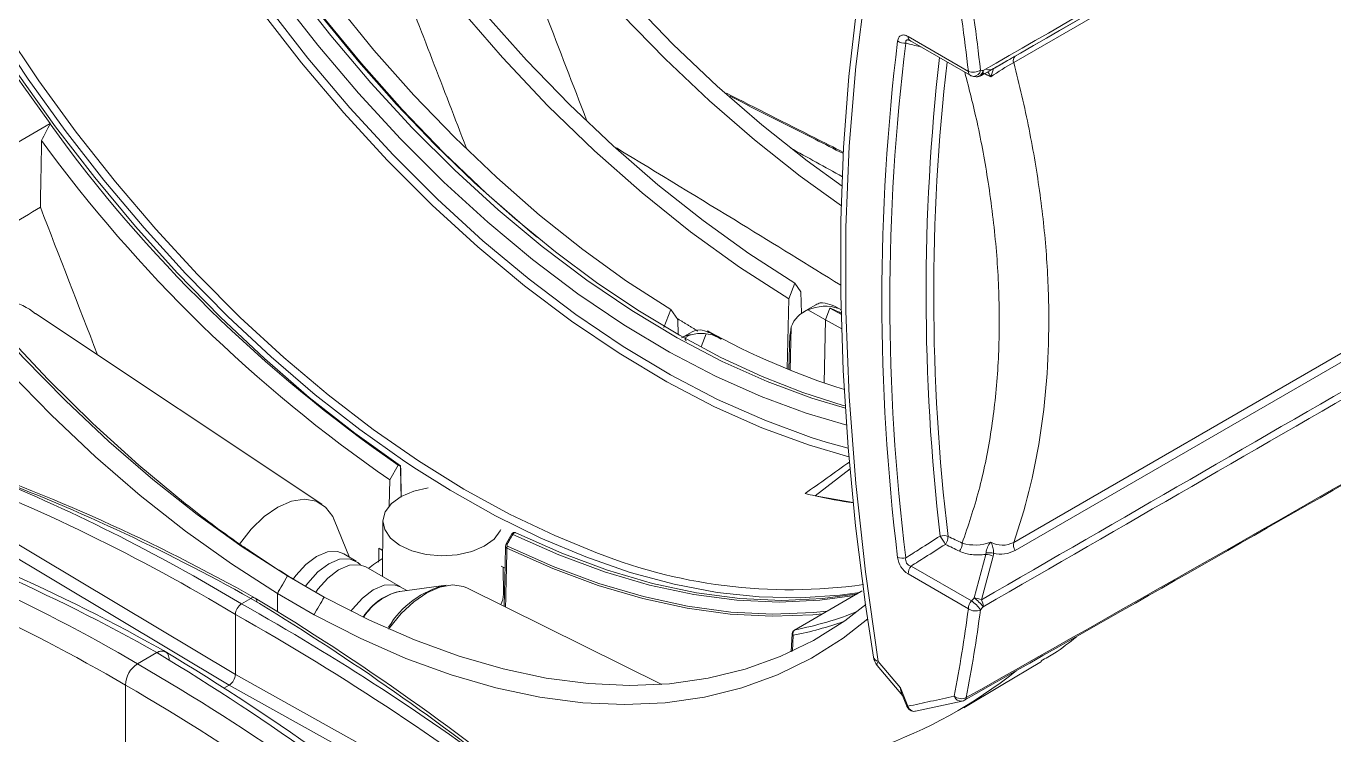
# Model space of a CAD drawing. Extents: x 9.3 to 87, y 1.1 to 68.8.
# Drawn here: x 57.249 to 61.788, y 48.694 to 51.154 of the extents above; entities that cross this region are included whole.
import ezdxf

# ---------------------------------------------------------------- set-up
doc = ezdxf.new("R2010")
doc.units = 0
doc.header["$MEASUREMENT"] = 0
doc.linetypes.add('SLD-Solid', pattern=[0])
doc.layers.add('OBJECT', color=7, linetype='CONTINUOUS')

msp = doc.modelspace()

# ---------------------------------------------------------------- linework, layer by layer
at = {"layer": 'OBJECT', "linetype": 'SLD-Solid', "lineweight": 15}
for p, q in [((61.9679, 51.792), (60.6818, 51.0495)), ((60.6766, 51.0276), (61.9627, 51.7701)), ((60.5193, 50.9968), (60.3101, 51.1176)), ((60.3164, 51.1038), (60.5255, 50.9831)), ((60.5368, 50.9793), (60.5459, 50.9781)), ((60.6052, 51.0053), (60.5647, 50.9819)), ((57.3326, 50.8154), (57.0898, 50.6753)), ((57.3326, 50.8141), (57.3326, 50.8154)), ((59.9171, 50.262), (59.8959, 50.2073)), ((59.9383, 50.2318), (59.9171, 50.262)), ((59.8959, 50.2073), (59.8904, 49.9639)), ((59.94, 50.1571), (59.9383, 50.2318)), ((58.2758, 49.4941), (57.2821, 50.1561)), ((59.4861, 50.1699), (59.4618, 50.1071)), ((59.5105, 50.1353), (59.4861, 50.1699)), ((59.9904, 50.1867), (59.9473, 50.1618)), ((59.9626, 50.1688), (60.0231, 50.1338)), ((60.0389, 50.1743), (60.0231, 50.1338)), ((60.0786, 50.1529), (60.0389, 50.1743)), ((60.0696, 50.1739), (60.0781, 50.169)), ((59.5117, 50.0836), (59.5105, 50.1353)), ((59.9044, 50.1099), (59.9011, 49.9595)), ((60.0231, 50.1338), (60.0183, 49.9155)), ((60.0801, 50.1033), (60.0231, 50.1338)), ((59.5521, 50.0885), (59.5237, 50.0721)), ((59.6093, 50.086), (59.5917, 50.0406)), ((59.8993, 50.0818), (59.8966, 49.9613)), ((61.9627, 50.1042), (60.6766, 49.3618)), ((60.6818, 49.3339), (61.9679, 50.0764)), ((60.1023, 49.6883), (60.0261, 49.7097)), ((58.5406, 49.63), (58.5112, 49.5791)), ((58.5481, 49.6256), (58.5406, 49.63)), ((60.1089, 49.6171), (59.9871, 49.5233)), ((57.9542, 48.8666), (56.7818, 49.5674)), ((56.8249, 49.5911), (57.9754, 48.9033)), ((58.5112, 49.5791), (58.5092, 49.4883)), ((60.12, 49.5006), (59.9871, 49.5233)), ((58.3715, 49.3098), (58.3185, 49.4395)), ((58.4874, 49.4356), (58.4854, 49.2434)), ((58.9349, 49.3914), (58.9162, 49.3589)), ((58.9482, 49.3952), (58.948, 49.3954)), ((58.3941, 49.2961), (58.3522, 49.3215)), ((60.5796, 49.32), (60.5391, 49.1687)), ((60.5647, 49.1623), (60.6052, 49.3135)), ((58.121, 49.1843), (58.1564, 49.2456)), ((58.1564, 49.2456), (58.2837, 49.1721)), ((58.5479, 49.2073), (58.4283, 49.2763)), ((58.898, 49.2795), (58.912, 49.2722)), ((58.9057, 49.1825), (58.9047, 49.2759)), ((60.3101, 49.2521), (60.5193, 49.1313)), ((60.5299, 49.1587), (60.3208, 49.2794)), ((58.7067, 49.2134), (58.5457, 49.1915)), ((58.5706, 49.1949), (58.5474, 49.2076)), ((59.4557, 48.8689), (58.7807, 49.2028)), ((57.9966, 49.1483), (58.0291, 49.1671)), ((57.9966, 49.1483), (58.0291, 49.1671)), ((58.121, 49.1843), (58.121, 49.1216)), ((58.121, 49.1216), (58.121, 49.1843)), ((58.121, 49.1843), (58.2483, 49.1108)), ((60.1486, 49.192), (59.9154, 49.0574)), ((60.1501, 49.1926), (59.917, 49.0579)), ((57.9754, 48.9033), (57.9754, 49.1116)), ((57.9754, 48.9033), (57.9754, 49.1116)), ((59.9079, 49.0451), (59.9048, 48.9823)), ((59.9117, 49.0394), (59.909, 48.9843)), ((57.636, 48.9401), (57.7031, 48.9789)), ((57.636, 48.9401), (57.7031, 48.9789)), ((60.2029, 48.9348), (60.2914, 48.8294)), ((60.2833, 48.8573), (60.2064, 48.9488)), ((59.1667, 48.2392), (57.9754, 48.9033)), ((57.5935, 48.3919), (57.5935, 48.8666)), ((57.5935, 48.3919), (57.5935, 48.8666)), ((57.9354, 48.8558), (57.9542, 48.8666)), ((57.9354, 48.8558), (57.9542, 48.8666)), ((57.9542, 48.8666), (59.1681, 48.1898)), ((60.2833, 48.8573), (60.3091, 48.7928)), ((60.2877, 48.8387), (60.3058, 48.7933)), ((60.3361, 48.7757), (60.4976, 48.8107))]:
    msp.add_line(p, q, dxfattribs=at)
at = {"layer": 'OBJECT', "linetype": 'SLD-Solid', "lineweight": 15, "flags": 128}
for points in [[(57.4148, 55.3338), (57.4056, 55.3173), (57.3434, 55.1916), (57.2903, 55.0563), (57.2466, 54.912), (57.2124, 54.7593), (57.1879, 54.5988), (57.1731, 54.4313), (57.1682, 54.2573), (57.1731, 54.0776), (57.1879, 53.893), (57.2124, 53.7042), (57.2466, 53.512), (57.2903, 53.3173), (57.3434, 53.1207), (57.4056, 52.9231), (57.4767, 52.7253), (57.5564, 52.5282), (57.6443, 52.3326), (57.7401, 52.1393), (57.8434, 51.949), (57.9537, 51.7626), (58.0707, 51.5808), (58.1937, 51.4044), (58.3224, 51.2341), (58.4562, 51.0706), (58.5945, 50.9147), (58.7367, 50.7668), (58.8823, 50.6278), (59.0307, 50.498), (59.1812, 50.3782), (59.3332, 50.2686), (59.4861, 50.1699)], [(56.2209, 53.8934), (56.2225, 53.793), (56.2334, 53.602), (56.2544, 53.4063), (56.2853, 53.2068), (56.326, 53.0042), (56.3764, 52.7994), (56.4363, 52.593), (56.5055, 52.3861), (56.5836, 52.1793), (56.6703, 51.9735), (56.7654, 51.7695), (56.8684, 51.5682), (56.9789, 51.3702), (57.0965, 51.1765), (57.2208, 50.9877), (57.3511, 50.8047), (57.4871, 50.6281), (57.6282, 50.4586), (57.7738, 50.297), (57.9233, 50.1438), (58.0761, 49.9997), (58.2317, 49.8652), (58.3895, 49.7409), (58.5487, 49.6273)], [(57.1435, 53.7253), (57.1466, 53.7046), (57.1815, 53.5089), (57.226, 53.3106), (57.2801, 53.1105), (57.3434, 52.9093), (57.4158, 52.708), (57.4969, 52.5074), (57.5865, 52.3082), (57.684, 52.1114), (57.7892, 51.9177), (57.9015, 51.7279), (58.0206, 51.5429), (58.1459, 51.3633), (58.2769, 51.19), (58.4131, 51.0236), (58.5539, 50.8649), (58.6988, 50.7145), (58.847, 50.5729), (58.9981, 50.4409), (59.0235, 50.4199)], [(58.0249, 53.5389), (58.0921, 53.3326), (58.1684, 53.1263), (58.2534, 52.9209), (58.3469, 52.7172), (58.4484, 52.5159), (58.5576, 52.318), (58.6739, 52.1242), (58.797, 51.9354), (58.9263, 51.7522), (59.0613, 51.5753), (59.2015, 51.4056), (59.3462, 51.2437), (59.495, 51.0903), (59.6472, 50.9459), (59.8022, 50.8112), (59.9594, 50.6867), (60.0811, 50.5983)], [(57.9774, 53.505), (58.0462, 53.2969), (58.1241, 53.089), (58.2108, 52.882), (58.3058, 52.6768), (58.4089, 52.4742), (58.5195, 52.2749), (58.6374, 52.0799), (58.7619, 51.8898), (58.8927, 51.7055), (59.0292, 51.5276), (59.1707, 51.3569), (59.3169, 51.194), (59.4671, 51.0397), (59.6206, 50.8944), (59.777, 50.7588), (59.9355, 50.6335), (60.0786, 50.5305)], [(57.6643, 53.3307), (57.7315, 53.1244), (57.8078, 52.9181), (57.8928, 52.7127), (57.9863, 52.509), (58.0878, 52.3077), (58.1969, 52.1098), (58.3133, 51.9161), (58.4364, 51.7272), (58.5657, 51.544), (58.7007, 51.3672), (58.8408, 51.1974), (58.9856, 51.0355), (59.1344, 50.8821), (59.2866, 50.7377), (59.4416, 50.603), (59.5988, 50.4785), (59.7575, 50.3646), (59.9171, 50.262)], [(58.604, 49.6159), (58.564, 49.6424), (58.4076, 49.7532), (58.2525, 49.8744), (58.0995, 50.0056), (57.9491, 50.1461), (57.8019, 50.2955), (57.6584, 50.4532), (57.5193, 50.6186), (57.385, 50.791), (57.2561, 50.9697), (57.133, 51.1542), (57.0163, 51.3436), (56.9064, 51.5372), (56.8037, 51.7343), (56.7087, 51.9341), (56.6217, 52.1359), (56.5429, 52.3387), (56.4729, 52.542), (56.4117, 52.7448)], [(56.4405, 52.744), (56.5022, 52.5404), (56.573, 52.3364), (56.6525, 52.1328), (56.7404, 51.9304), (56.8364, 51.73), (56.9401, 51.5324), (57.0511, 51.3385), (57.1689, 51.1488), (57.2932, 50.9643), (57.4233, 50.7856), (57.5587, 50.6135), (57.6991, 50.4485), (57.8437, 50.2915), (57.992, 50.1429), (58.1435, 50.0034), (58.2975, 49.8736), (58.4534, 49.7538), (58.6106, 49.6447), (58.7685, 49.5467), (58.9265, 49.46), (59.0839, 49.3852), (59.2039, 49.3359)], [(55.8512, 52.2464), (55.9206, 52.0398), (55.999, 51.8335), (56.0859, 51.6282), (56.181, 51.4247), (56.284, 51.2239), (56.3945, 51.0265), (56.512, 50.8332), (56.6361, 50.645), (56.7663, 50.4624), (56.902, 50.2862), (57.0428, 50.1172), (57.1881, 49.9559), (57.3373, 49.803), (57.4898, 49.6591), (57.6451, 49.5248), (57.8024, 49.4006), (57.9613, 49.2869), (58.121, 49.1843)], [(55.9219, 52.255), (55.9906, 52.0519), (56.068, 51.8491), (56.1537, 51.6473), (56.2476, 51.4473), (56.3491, 51.2499), (56.458, 51.0559), (56.5737, 50.8661), (56.6959, 50.6811), (56.824, 50.5017), (56.9576, 50.3286), (57.0961, 50.1625), (57.239, 50.004), (57.3857, 49.8538), (57.5357, 49.7124), (57.6884, 49.5804), (57.8431, 49.4582), (57.9993, 49.3465), (58.1564, 49.2456)], [(55.9303, 52.2607), (55.9941, 52.0731), (56.0757, 51.8592), (56.1666, 51.6465), (56.2663, 51.4359), (56.3744, 51.2283), (56.4905, 51.0244), (56.614, 50.8253), (56.7444, 50.6317), (56.8812, 50.4444), (57.0238, 50.2642), (57.1716, 50.092), (57.324, 49.9284), (57.4803, 49.7741), (57.6398, 49.6298), (57.802, 49.496)], [(58.3247, 51.7968), (58.4597, 51.5976), (58.6014, 51.4053), (58.7492, 51.2206), (58.9024, 51.0444), (59.0603, 50.8776), (59.2223, 50.7207), (59.3876, 50.5747), (59.5555, 50.44), (59.7251, 50.3174), (59.8959, 50.2073)], [(60.19, 51.5766), (60.1676, 51.4556), (60.1317, 51.2207), (60.1047, 50.9795), (60.0864, 50.7323), (60.077, 50.4794), (60.0764, 50.2213), (60.0847, 49.9583), (60.1018, 49.6909), (60.1277, 49.4196), (60.1624, 49.1446), (60.1896, 48.9638)], [(60.2064, 48.9488), (60.1618, 49.2599), (60.1282, 49.5666), (60.1058, 49.8683), (60.0946, 50.1643), (60.0946, 50.4542), (60.1058, 50.7374), (60.1282, 51.0132), (60.1618, 51.2811), (60.2064, 51.5406)], [(60.0934, 49.8274), (59.9755, 49.8627), (59.8211, 49.9199), (59.6652, 49.9897), (59.5085, 50.0719), (59.3517, 50.1661), (59.1955, 50.2718), (59.0404, 50.3887), (58.8873, 50.5162), (58.7367, 50.6538), (58.5893, 50.8009), (58.4458, 50.9568), (58.3067, 51.1208), (58.1727, 51.2924), (58.0444, 51.4706)], [(60.0926, 49.8354), (60.0852, 49.8374), (59.9452, 49.8821), (59.8034, 49.9377), (59.6603, 50.004), (59.5166, 50.0806), (59.3726, 50.1675), (59.2289, 50.2642), (59.0862, 50.3704), (58.9448, 50.4858), (58.8054, 50.6098), (58.6684, 50.7421), (58.5344, 50.8822), (58.4039, 51.0296), (58.2774, 51.1836), (58.1552, 51.3438), (58.0615, 51.4758)], [(60.097, 49.7688), (59.9567, 49.8099), (59.7999, 49.8677), (59.6416, 49.9384), (59.4825, 50.0217), (59.3232, 50.1172), (59.1644, 50.2246), (59.0069, 50.3433), (58.8514, 50.4728), (58.6984, 50.6126), (58.5488, 50.7621), (58.403, 50.9206), (58.2619, 51.0874), (58.1259, 51.2617), (57.9957, 51.4429)], [(60.105, 49.6592), (59.965, 49.7), (59.8022, 49.7596), (59.6378, 49.8327), (59.4725, 49.919), (59.307, 50.0181), (59.1421, 50.1295), (58.9786, 50.2528), (58.817, 50.3874), (58.6581, 50.5327), (58.5027, 50.6881), (58.3514, 50.8529), (58.2049, 51.0263), (58.0638, 51.2077), (57.9288, 51.3961)], [(60.0261, 49.7097), (59.974, 49.7261), (59.8124, 49.7854), (59.6492, 49.8581), (59.4851, 49.9438), (59.3208, 50.0422), (59.1572, 50.1529), (58.9948, 50.2752), (58.8344, 50.4088), (58.6767, 50.553), (58.5225, 50.7072), (58.3723, 50.8707), (58.2268, 51.0428), (58.0867, 51.2227), (57.9526, 51.4097)], [(60.3132, 51.1053), (60.3131, 51.1053), (60.3151, 51.1045), (60.3197, 51.1016)], [(60.1421, 49.1882), (60.0727, 49.1784), (59.9353, 49.169), (59.7933, 49.1723), (59.6474, 49.1882), (59.4981, 49.2167), (59.346, 49.2577), (59.1916, 49.311), (59.0357, 49.3764), (58.8787, 49.4536), (58.7212, 49.5424), (58.604, 49.6159)], [(58.645, 49.5512), (58.5947, 49.5398), (58.5511, 49.5213), (58.5172, 49.4968), (58.4955, 49.4681), (58.4874, 49.4371), (58.4935, 49.406), (58.5133, 49.3768), (58.5455, 49.3516)], [(57.99, 49.3557), (58.0306, 49.4078), (58.0758, 49.4514), (58.1232, 49.4842), (58.1705, 49.5046), (58.2152, 49.5115), (58.2552, 49.5046), (58.2883, 49.4842), (58.313, 49.4514), (58.3185, 49.4395)], [(58.3194, 49.4371), (58.313, 49.4514), (58.2883, 49.4842), (58.2552, 49.5046), (58.2152, 49.5115), (58.1705, 49.5046), (58.1232, 49.4843), (58.0758, 49.4514), (58.0306, 49.4079), (57.99, 49.3557)], [(58.5455, 49.3516), (58.5879, 49.3321), (58.6376, 49.3196), (58.6913, 49.3149), (58.7452, 49.3184), (58.7957, 49.3298), (58.8393, 49.3484), (58.8732, 49.3729), (58.8949, 49.4016), (58.8969, 49.4059)], [(58.9382, 49.3895), (58.937, 49.3902), (58.9361, 49.3907), (58.9354, 49.3911), (58.935, 49.3913), (58.9349, 49.3914)], [(58.948, 49.3954), (58.9471, 49.3957), (58.9458, 49.3958), (58.9444, 49.3955), (58.943, 49.3948), (58.9417, 49.3939), (58.9404, 49.3926), (58.9392, 49.3912), (58.9382, 49.3895)], [(60.124, 49.1778), (60.0037, 49.1609), (59.8622, 49.1543), (59.7161, 49.1608), (59.566, 49.1806), (59.4126, 49.2135), (59.2564, 49.2595), (59.098, 49.3182), (58.9382, 49.3895)], [(58.9482, 49.3952), (59.108, 49.3239), (59.2664, 49.2652), (59.4226, 49.2193), (59.576, 49.1864), (59.7261, 49.1666), (59.8722, 49.16), (60.0137, 49.1667), (60.134, 49.1835)], [(58.9134, 49.3493), (58.9119, 49.2849), (58.9087, 49.1395)], [(58.9162, 49.3589), (58.9163, 49.3589), (58.9167, 49.3587), (58.9174, 49.3583), (58.9183, 49.3577), (58.9195, 49.357)], [(60.0136, 49.1141), (59.9793, 49.1107), (59.8381, 49.1052), (59.6924, 49.1127), (59.5428, 49.1332), (59.3899, 49.1665), (59.2344, 49.2126), (59.0768, 49.2712), (58.9177, 49.3421)], [(58.9194, 49.3491), (59.0785, 49.2781), (59.2362, 49.2195), (59.3919, 49.1735), (59.5448, 49.1403), (59.6944, 49.12), (59.8402, 49.1126), (59.9814, 49.1183), (60.0298, 49.1234)], [(58.3522, 49.3215), (58.3298, 49.3298), (58.2951, 49.3284), (58.2572, 49.3131), (58.2194, 49.285), (58.1846, 49.2466), (58.1758, 49.2344)], [(58.409, 49.2836), (58.4006, 49.2916), (58.3719, 49.3044), (58.3371, 49.303), (58.2992, 49.2875), (58.2612, 49.2591), (58.2265, 49.2204), (58.2187, 49.2096)], [(58.4379, 49.2708), (58.4549, 49.2854), (58.486, 49.3059)], [(58.4283, 49.2763), (58.4059, 49.2842), (58.3712, 49.2822), (58.3334, 49.2664), (58.2958, 49.238), (58.2614, 49.1993), (58.2541, 49.1892)], [(58.5474, 49.2076), (58.5261, 49.2148), (58.4914, 49.2128), (58.4536, 49.197), (58.416, 49.1686), (58.3816, 49.13), (58.3766, 49.1231)], [(58.7807, 49.2028), (58.7674, 49.2083), (58.7285, 49.2138), (58.6853, 49.2066), (58.6398, 49.1869), (58.5942, 49.1558), (58.5505, 49.1145), (58.5108, 49.0651)], [(60.1638, 49.1456), (60.0909, 49.0899), (59.9821, 49.0215), (59.8663, 48.9653), (59.7441, 48.9214), (59.616, 48.8899), (59.4824, 48.8711), (59.3439, 48.8649), (59.201, 48.8714), (59.0543, 48.8906), (58.9043, 48.9223), (58.7517, 48.9665), (58.5969, 49.0231), (58.4407, 49.0917), (58.2837, 49.1721)], [(60.1709, 49.0961), (60.0853, 49.0294), (59.9748, 48.9596), (59.8573, 48.902), (59.7332, 48.857), (59.603, 48.8248), (59.4673, 48.8053), (59.3265, 48.7988), (59.1812, 48.8053), (59.0321, 48.8246), (58.8795, 48.8568), (58.7243, 48.9017), (58.5669, 48.9592), (58.4081, 49.029), (58.2483, 49.1108)], [(59.917, 49.0579), (59.9159, 49.0576), (59.9154, 49.0574)], [(60.2029, 48.9348), (60.2025, 48.9353), (60.2021, 48.9385), (60.2034, 48.9431), (60.2064, 48.9488)], [(60.5038, 48.7874), (60.6335, 48.8647), (60.7729, 48.9487)], [(60.3058, 48.7933), (60.3058, 48.7932), (60.3064, 48.7928), (60.3075, 48.7927), (60.3091, 48.7928)], [(60.3059, 48.7934), (60.3062, 48.7923), (60.3131, 48.7825), (60.3213, 48.777), (60.3304, 48.7751), (60.3327, 48.7755)]]:
    msp.add_lwpolyline(points, dxfattribs=at)
at = {"layer": 'OBJECT', "linetype": 'SLD-Solid', "lineweight": 15}
for centre, radius, start, end in [((62.2148, 54.4193), 6.0683, 199.60841, 216.43357), ((-162.6531, -34.2227), 237.5915, 20.975347, 21.166254), ((-165.2031, -35.3891), 239.966, 21.032, 21.18867), ((51.1363, 49.8965), 9.4897, 6.68063, 8.87811), ((60.3241, 51.1156), 0.0141, 172.0726, 236.6148), ((67.5973, 50.2058), 7.3781, 173.02233, 186.97764), ((67.4436, 50.2015), 7.1967, 172.86958, 187.13042), ((60.2981, 51.1373), 0.0427, 235.2778, 276.0068), ((67.6386, 50.2246), 7.266, 173.52038, 186.64534), ((67.4493, 50.2207), 7.0502, 173.41494, 186.82678), ((-65.1259, 271.538), 255.7084, 299.428236, 300.422816), ((61.3333, 49.888), 1.3153, 119.9531, 124.0262), ((60.6944, 51.0349), 0.0193, 131.0659, 202.2912), ((60.5333, 50.9949), 0.0141, 172.0726, 236.6148), ((60.5362, 51.0473), 0.0532, 251.4776, 298.374), ((60.5405, 51.0091), 0.03, 240.0027, 262.7593), ((60.5364, 51.0049), 0.0256, 270.8863, 350.091), ((60.5455, 51.0037), 0.0255, 270.8989, 350.0529), ((60.5497, 51.0079), 0.03, 262.7715, 299.9863), ((60.5543, 50.9952), 0.0169, 308.0611, 13.8006), ((60.5917, 51.0321), 0.03, 248.9456, 299.9979), ((60.3297, 51.0835), 0.2876, 338.4958, 344.3988), ((17.6256, 71.0196), 44.5517, 332.94711, 333.0302), ((61.3706, 53.7259), 4.9785, 215.7882, 235.3576), ((61.3599, 53.7108), 5.0186, 216.0576, 235.4149), ((40.6633, 78.14), 32.238, 300.60437, 301.06484), ((-164.5596, -35.6244), 237.9974, 21.089477, 21.221736), ((-63.5753, 268.1751), 252.0224, 299.493884, 300.260787), ((57.1498, 50.0044), 0.1999, 48.821, 108.0947), ((59.9969, 50.0767), 0.0982, 110.4159, 160.281), ((60.0228, 50.0321), 0.1493, 71.7478, 113.7755), ((60.0011, 50.0627), 0.1307, 58.3848, 88.2744), ((59.5919, 49.9399), 0.1471, 83.1866, 101.9083), ((59.5636, 49.9647), 0.137, 66.8483, 79.5224), ((60.8525, 52.3274), 2.5519, 240.9522, 252.6079), ((54.8198, 43.4495), 6.5652, 60.58746, 70.99914), ((54.6741, 43.6476), 6.3838, 58.86023, 69.29942), ((58.5041, 49.6432), 0.0474, 338.2231, 340.3546), ((54.6231, 43.5489), 6.5371, 58.93239, 67.94484), ((54.7415, 43.3152), 6.7122, 60.67225, 69.63039), ((60.4227, 51.5221), 2.0457, 256.7093, 257.7053), ((60.3978, 51.4032), 1.9243, 257.6763, 261.7121), ((54.496, 43.2929), 6.5281, 60.57562, 71.63476), ((54.5443, 43.3342), 6.4858, 60.47791, 71.82356), ((54.3909, 43.3841), 6.4343, 59.71273, 70.81557), ((54.3728, 43.3522), 6.386, 59.71273, 70.81557), ((58.9436, 49.3864), 0.01, 64.2055, 150.0035), ((60.4333, 49.3331), 0.052, 72.3063, 103.1799), ((59.8249, 48.9874), 0.7162, 30.8716, 33.6035), ((60.401, 49.3836), 0.0481, 323.4062, 358.9695), ((58.9284, 49.35), 0.0149, 143.6571, 182.718), ((58.9205, 49.3486), 0.00709, 174.4431, 246.7815), ((58.9318, 49.3424), 0.0141, 151.7527, 181.1356), ((59.8997, 51.014), 1.8166, 247.4769, 278.0774), ((60.4499, 49.3598), 0.0481, 323.4097, 358.9671), ((60.542, 49.5067), 0.1542, 253.3927, 291.0027), ((60.6456, 49.3193), 0.065, 138.0839, 174.6579), ((60.6378, 49.4337), 0.0817, 240.261, 298.3242), ((60.5234, 49.3243), 0.0833, 359.9692, 27.5172), ((60.7123, 49.354), 0.0365, 167.7151, 213.3525), ((60.1119, 52.3902), 3.702, 235.6514, 238.7561), ((60.3502, 49.3177), 0.0769, 186.1092, 238.5812), ((60.2905, 49.3578), 0.0511, 250.8786, 283.6479), ((60.3241, 49.3016), 0.0225, 163.1954, 261.4612), ((60.5772, 49.2562), 0.0638, 63.9602, 87.851), ((60.5901, 49.2436), 0.0823, 78.3709, 96.4132), ((60.6318, 49.4251), 0.104, 256.0174, 298.6996), ((60.3561, 49.25), 0.046, 140.2276, 177.361), ((58.778, 48.9066), 0.315, 103.0755, 149.3854), ((61.8867, 55.7655), 8.5324, 230.76161, 239.79066), ((58.0374, 49.1563), 0.0136, 60.6756, 127.605), ((53.6734, 41.9246), 8.4514, 51.3841, 58.97705), ((53.637, 41.8465), 8.5461, 50.33006, 58.95524), ((58.5839, 49.003), 0.192, 98.7863, 148.9685), ((58.5911, 48.9971), 0.1997, 103.1491, 148.5517), ((58.8296, 49.1824), 0.0761, 331.1071, 0.0212), ((60.1512, 49.1875), 0.00515, 101.3367, 119.8783), ((60.5653, 49.1292), 0.046, 140.2276, 177.361), ((60.4537, 49.0486), 0.1339, 36.3337, 55.2834), ((60.5367, 49.105), 0.0638, 63.9605, 87.8514), ((60.463, 49.0588), 0.1337, 36.3454, 55.3136), ((60.5305, 49.141), 0.0403, 355.809, 31.9489), ((61.9708, 55.8102), 8.6498, 230.62976, 239.79689), ((58.0208, 49.1098), 0.0455, 122.1771, 177.8177), ((58.0208, 49.1098), 0.0455, 122.1771, 177.8177), ((53.7507, 41.59), 8.6268, 52.03971, 60.67796), ((53.8242, 41.7094), 8.5291, 53.07788, 60.71257), ((60.5433, 49.1649), 0.0412, 234.5115, 296.3201), ((58.4966, 49.0409), 0.028, 59.5413, 68.453), ((58.5112, 49.0452), 0.0169, 92.6183, 106.2703), ((59.9229, 49.0444), 0.015, 119.9973, 177.1819), ((59.9148, 49.0455), 0.00688, 183.2721, 242.8592), ((59.9258, 49.0454), 0.0154, 125.1559, 202.9324), ((57.7197, 48.9573), 0.0272, 60.6525, 127.6003), ((53.233, 41.5647), 8.6575, 49.85963, 58.91395), ((53.2801, 41.5923), 8.6276, 49.70523, 58.97934), ((57.6856, 48.8624), 0.0922, 122.6052, 177.3948), ((57.6856, 48.8624), 0.0922, 122.6052, 177.3948), ((53.2649, 41.4336), 8.6864, 50.70097, 59.7879), ((60.2489, 48.9733), 0.06, 189.1073, 220.0111), ((60.2103, 48.9701), 0.0216, 196.8416, 259.6701), ((57.9293, 48.9054), 0.0461, 302.6032, 357.3919), ((57.9293, 48.9054), 0.0461, 302.6032, 357.3919), ((59.6301, 50.2488), 1.7003, 270.9055, 308.3494), ((53.2553, 41.4164), 8.6213, 50.70097, 59.7879), ((60.4947, 48.859), 0.0398, 231.7645, 295.9371), ((60.4946, 48.8366), 0.0261, 199.812, 276.6718), ((60.4913, 48.84), 0.03, 282.2485, 299.3818), ((60.4993, 48.8249), 0.0129, 301.3934, 352.5506)]:
    msp.add_arc(centre, radius, start, end, dxfattribs=at)
for centre, major_axis, ratio, start_param, end_param in [((553.1131, -177.9428), (812.5153, -422.9511), 0.033748, 4.077768, 4.078049), ((60.1187, 49.9721), (-0.1298, 0.2137), 0.562077, 6.157256, 6.270761), ((59.6456, 49.8538), (-0.1202, 0.2192), 0.591408, 6.031055, 6.296113), ((59.6802, 49.8737), (-0.1295, 0.2139), 0.563005, 6.006412, 6.271469), ((45.1044, 43.6909), (31.7194, 20.5736), 0.092381, 5.138737, 5.144235), ((58.7205, 52.4037), (-1.4493, 3.2665), 0.569246, 3.011808, 3.12298), ((58.7093, 52.3987), (-1.4568, 3.2795), 0.569298, 3.011564, 3.100557)]:
    msp.add_ellipse(centre, major_axis=major_axis, ratio=ratio, start_param=start_param, end_param=end_param, dxfattribs=at)
for points, degree in [([(62.0189, 51.8353), (61.5359, 51.5565), (61.0534, 51.2779), (60.5707, 50.9993)], 3), ([(60.5647, 50.9819), (61.0474, 51.2606), (61.5299, 51.5391), (62.0129, 51.818)], 3), ([(60.4703, 51.3561), (60.4891, 51.2354), (60.5054, 51.1156), (60.5193, 50.9968)], 3), ([(60.5707, 50.9993), (60.5676, 50.9997), (60.5646, 51.0001), (60.5615, 51.0005)], 3), ([(60.5682, 50.9922), (60.5973, 50.9781)], 1), ([(60.5796, 51.004), (60.5804, 51.0041), (60.5808, 51.0042), (60.5809, 51.0042)], 3), ([(60.6067, 51.0062), (60.6066, 51.0061), (60.6061, 51.0058), (60.6052, 51.0053)], 3), ([(57.3321, 50.8145), (57.3323, 50.8143), (57.3324, 50.8142), (57.3326, 50.8141)], 3), ([(59.5803, 50.0952), (59.5069, 50.1404)], 1), ([(59.9008, 50.0819), (59.9044, 50.1099)], 1), ([(59.6618, 50.0673), (59.6454, 50.0773), (59.6279, 50.0835), (59.6093, 50.086)], 3), ([(59.6134, 50.0965), (59.6297, 50.0868), (59.6458, 50.0771), (59.6618, 50.0673)], 3), ([(59.6175, 50.0907), (59.6311, 50.0854), (59.6466, 50.078), (59.664, 50.0685)], 3), ([(62.0129, 49.9983), (61.5299, 49.7202), (61.0474, 49.441), (60.5647, 49.1623)], 3), ([(60.5707, 49.138), (61.0534, 49.4167), (61.5359, 49.6959), (62.0189, 49.974)], 3), ([(58.5505, 49.5188), (58.5497, 49.5544), (58.5489, 49.59), (58.5481, 49.6256)], 3), ([(58.5487, 49.6273), (58.5495, 49.5912), (58.5504, 49.5551), (58.5512, 49.5191)], 3), ([(57.99, 49.3557), (57.9256, 49.4006), (57.8628, 49.4474), (57.802, 49.496)], 3), ([(60.4979, 49.3589), (60.4817, 49.3669), (60.4654, 49.3748), (60.4491, 49.3827)], 3), ([(57.99, 49.3557), (57.99, 49.3557), (57.99, 49.3557), (57.99, 49.3557)], 3), ([(58.0231, 49.3338), (58.0121, 49.341), (58.001, 49.3483), (57.99, 49.3557)], 3), ([(58.4725, 49.2925), (58.4729, 49.3087), (58.4732, 49.325), (58.4736, 49.3412)], 3), ([(58.4863, 49.3341), (58.4736, 49.3412)], 1), ([(60.4396, 49.3549), (60.4559, 49.347), (60.4722, 49.3391), (60.4885, 49.3311)], 3), ([(60.5809, 49.3254), (60.5808, 49.3235), (60.5804, 49.3217), (60.5796, 49.32)], 3), ([(60.6052, 49.3135), (60.6061, 49.317), (60.6066, 49.3205), (60.6067, 49.3242)], 3), ([(58.1564, 49.2456), (58.1446, 49.2251), (58.1328, 49.2047), (58.121, 49.1843)], 3), ([(58.2837, 49.1721), (58.2719, 49.1517), (58.2601, 49.1312), (58.2483, 49.1108)], 3), ([(60.5391, 49.1687), (60.536, 49.1654), (60.533, 49.162), (60.5299, 49.1587)], 3), ([(60.5193, 49.1313), (60.5054, 49.0282), (60.489, 48.927), (60.4701, 48.8277)], 3), ([(60.5121, 48.8232), (60.5311, 48.9228), (60.5475, 49.0244), (60.5615, 49.1279)], 3), ([(60.5615, 49.1279), (60.5646, 49.1313), (60.5676, 49.1347), (60.5707, 49.138)], 3)]:
    msp.add_open_spline(points, degree=degree, dxfattribs=at)
for points, knots in [([(60.2738, 51.1021), (60.2744, 51.1069), (60.2757, 51.111), (60.2797, 51.1178), (60.2825, 51.1202), (60.2891, 51.1231), (60.293, 51.1234), (60.3014, 51.1219), (60.3057, 51.1201), (60.3101, 51.1176)], [0, 0, 0, 0, 0.25, 0.25, 0.5, 0.5, 0.75, 0.75, 1, 1, 1, 1]), ([(60.3133, 51.1052), (60.3129, 51.1053), (60.3108, 51.1061), (60.3081, 51.1061), (60.3049, 51.1055), (60.3032, 51.1042), (60.3018, 51.1014), (60.3017, 51.0984), (60.3024, 51.0956), (60.3026, 51.0948)], [0, 0, 0, 0, 0.043909, 0.234732, 0.338112, 0.532303, 0.604853, 0.89022, 1, 1, 1, 1]), ([(60.3026, 51.0948), (60.3187, 51.0907), (60.3363, 51.0862), (60.3538, 51.0818), (60.3552, 51.0814)], [0, 0, 0, 0, 0.920357, 1, 1, 1, 1]), ([(60.6818, 51.0495), (60.6708, 51.0432), (60.6589, 51.0363), (60.6332, 51.0215), (60.62, 51.0139), (60.6067, 51.0062)], [0, 0, 0, 0, 0.5, 0.5, 1, 1, 1, 1]), ([(60.6766, 49.3618), (60.7171, 49.4764), (60.7473, 49.5978), (60.788, 49.854), (60.7984, 49.9887), (60.7986, 50.1657), (60.798, 50.2015), (60.7955, 50.2736), (60.7936, 50.3099), (60.786, 50.4195), (60.7783, 50.4936), (60.763, 50.6062), (60.7573, 50.6441), (60.7445, 50.72), (60.7375, 50.7581), (60.7146, 50.8729), (60.6968, 50.95), (60.6766, 51.0276)], [0, 0, 0, 0, 0.25, 0.25, 0.5, 0.5, 0.5625, 0.5625, 0.625, 0.625, 0.75, 0.75, 0.8125, 0.8125, 0.875, 0.875, 1, 1, 1, 1]), ([(60.5071, 50.9938), (60.5219, 50.9358), (60.5546, 50.8073), (60.5914, 50.6036), (60.6182, 50.384), (60.6292, 50.1612), (60.6231, 49.9445), (60.5993, 49.7364), (60.5592, 49.5392), (60.5184, 49.419), (60.4979, 49.3589)], [0, 0, 0, 0, 0.09539, 0.211348, 0.340499, 0.46965, 0.602437, 0.735225, 0.867612, 1, 1, 1, 1]), ([(60.5869, 50.9947), (60.5883, 50.9925), (60.5914, 50.9875), (60.5951, 50.9815), (60.5972, 50.9782), (60.5973, 50.9781)], [0, 0, 0, 0, 0.439526, 0.986628, 1, 1, 1, 1]), ([(59.6799, 50.9208), (59.782, 50.8692), (59.9173, 50.8007), (60.0526, 50.7324), (60.0858, 50.7156)], [0, 0, 0, 0, 0.754554, 1, 1, 1, 1]), ([(60.0856, 50.7113), (60.0529, 50.7279), (59.9217, 50.7941), (59.7906, 50.8606), (59.6922, 50.9104)], [0, 0, 0, 0, 0.249724, 1, 1, 1, 1]), ([(57.2984, 50.5255), (57.2988, 50.5472), (57.2992, 50.569), (57.2996, 50.5907), (57.3007, 50.6461), (57.3017, 50.7015), (57.3028, 50.7569)], [0.01333987, 0.01333987, 0.01333987, 0.01333987, 0.015345735, 0.015345735, 0.015345735, 0.020460986, 0.020460986, 0.020460986, 0.020460986]), ([(60.0765, 50.2546), (59.9618, 50.3254), (59.7032, 50.4847), (59.4429, 50.6428), (59.2981, 50.7308)], [0, 0, 0, 0, 0.443802, 1, 1, 1, 1]), ([(60.0389, 50.1743), (60.0389, 50.1743), (60.0389, 50.1743), (60.0389, 50.1744), (60.0391, 50.1744), (60.0397, 50.1744), (60.042, 50.1737), (60.0508, 50.1701), (60.0633, 50.1644), (60.0742, 50.1594), (60.0784, 50.1575)], [0, 0, 0, 0, 0.000843, 0.001949, 0.004081, 0.012106, 0.043907, 0.170573, 0.676702, 1, 1, 1, 1]), ([(59.5615, 50.0838), (59.5586, 50.0832), (59.5557, 50.0824), (59.5499, 50.0803), (59.5471, 50.079), (59.5431, 50.0765), (59.5417, 50.0755), (59.5393, 50.0732), (59.5382, 50.0719), (59.537, 50.0694), (59.5367, 50.0685), (59.5366, 50.0666), (59.5368, 50.0657), (59.538, 50.0633), (59.5393, 50.0624), (59.5407, 50.0616)], [0, 0, 0, 0, 0.25, 0.25, 0.5, 0.5, 0.625, 0.625, 0.75, 0.75, 0.8125, 0.8125, 0.875, 0.875, 1, 1, 1, 1]), ([(58.9382, 49.3895), (58.9349, 49.3837), (58.9315, 49.3779), (58.9282, 49.3722), (58.9253, 49.3671), (58.9224, 49.3621), (58.9195, 49.357)], [0, 0, 0, 0, 0.000508, 0.000508, 0.000508, 0.0009514018, 0.0009514018, 0.0009514018, 0.0009514018]), ([(60.4214, 49.3838), (60.3979, 49.3689), (60.3745, 49.354), (60.351, 49.339), (60.3349, 49.3287), (60.3187, 49.3184), (60.3026, 49.3081)], [0, 0, 0, 0, 0.002120232, 0.002120232, 0.002120232, 0.003580258, 0.003580258, 0.003580258, 0.003580258]), ([(58.9177, 49.3421), (58.9175, 49.3349), (58.9174, 49.3278), (58.9172, 49.3206), (58.9165, 49.2875), (58.9157, 49.2544), (58.915, 49.2214), (58.9144, 49.1933), (58.9137, 49.1653), (58.9131, 49.1373)], [0.000101889, 0.000101889, 0.000101889, 0.000101889, 0.000762, 0.000762, 0.000762, 0.00381, 0.00381, 0.00381, 0.006392005, 0.006392005, 0.006392005, 0.006392005]), ([(58.9195, 49.357), (58.9187, 49.3557), (58.9181, 49.3541), (58.9178, 49.3512), (58.9183, 49.3496), (58.9194, 49.3491)], [0, 0, 0, 0, 0.5, 0.5, 1, 1, 1, 1]), ([(60.3208, 49.2794), (60.3369, 49.2897), (60.3531, 49.3), (60.3692, 49.3102), (60.3927, 49.3251), (60.4161, 49.34), (60.4396, 49.3549)], [0, 0, 0, 0, 0.001459733, 0.001459733, 0.001459733, 0.003578793, 0.003578793, 0.003578793, 0.003578793]), ([(60.4885, 49.3311), (60.5016, 49.3247), (60.5161, 49.3209), (60.5393, 49.3182), (60.5473, 49.3179), (60.5633, 49.3182), (60.5714, 49.3188), (60.5796, 49.32)], [0, 0, 0, 0, 0.5, 0.5, 0.75, 0.75, 1, 1, 1, 1]), ([(58.0503, 49.1548), (58.0503, 49.1581), (58.0498, 49.1609), (58.0476, 49.1656), (58.0461, 49.1674), (58.0402, 49.1708), (58.0347, 49.1703), (58.0291, 49.1671)], [0, 0, 0, 0, 0.25, 0.25, 0.5, 0.5, 1, 1, 1, 1]), ([(60.7716, 48.9508), (60.7873, 48.9592), (60.831, 48.9826), (60.8696, 49.0141), (60.8944, 49.0343)], [0, 0, 0, 0, 0.358866, 1, 1, 1, 1]), ([(57.7456, 48.9544), (57.7456, 48.9576), (57.7453, 48.9607), (57.7442, 48.9663), (57.7434, 48.9689), (57.7413, 48.9736), (57.74, 48.9757), (57.7369, 48.9792), (57.7351, 48.9807), (57.7292, 48.9841), (57.7245, 48.985), (57.7143, 48.984), (57.7087, 48.9821), (57.7031, 48.9789)], [0, 0, 0, 0, 0.125, 0.125, 0.25, 0.25, 0.375, 0.375, 0.5, 0.5, 0.75, 0.75, 1, 1, 1, 1]), ([(60.2881, 48.8389), (60.2861, 48.8446), (60.284, 48.8505), (60.2833, 48.8571), (60.2833, 48.8573)], [0, 0, 0, 0, 0.976363, 1, 1, 1, 1]), ([(60.4701, 48.8277), (60.4428, 48.8218), (60.4155, 48.8159), (60.3883, 48.81), (60.3619, 48.8042), (60.3355, 48.7985), (60.3091, 48.7928)], [0, 0, 0, 0, 0.003565496, 0.003565496, 0.003565496, 0.007017211, 0.007017211, 0.007017211, 0.007017211]), ([(60.3091, 48.7928), (60.3101, 48.7907), (60.3126, 48.7857), (60.3185, 48.7795), (60.3262, 48.7756), (60.3325, 48.7745), (60.3355, 48.7757), (60.3361, 48.7759)], [0, 0, 0, 0, 0.17896, 0.43464, 0.689976, 0.945216, 1, 1, 1, 1])]:
    msp.add_open_spline(points, degree=3, knots=knots, dxfattribs=at)

doc.saveas('drawing.dxf')
